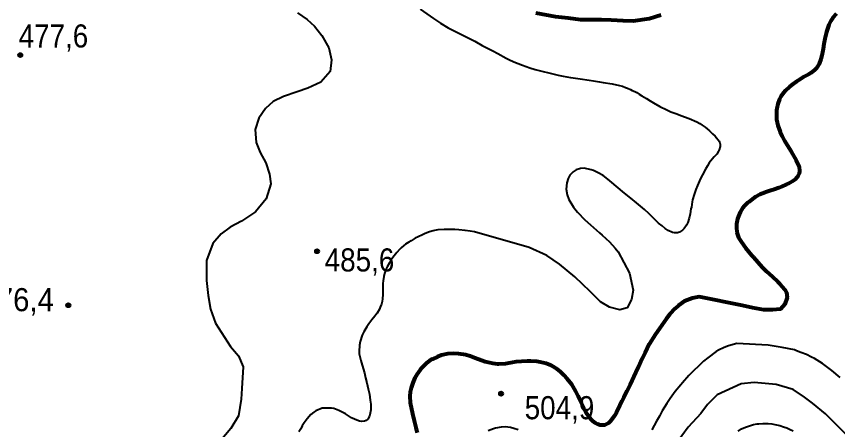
# Model space of a CAD drawing. Header units: metres. Extents: x 552626 to 559174, y 1843804 to 1852371.
# Drawn here: x 557597 to 558202, y 1848916 to 1849219 of the extents above; entities that cross this region are included whole.
import ezdxf

# ---------------------------------------------------------------- set-up
doc = ezdxf.new("R2010")
doc.units = ezdxf.units.M
doc.header["$LTSCALE"] = 6.8
for name, color, linetype, lineweight in [('1', 7, 'Continuous', 25), ('2', 7, 'Continuous', 53), ('5', 7, 'Continuous', 25)]:
    doc.layers.add(name, color=color, linetype=linetype, lineweight=lineweight)

msp = doc.modelspace()

# ---------------------------------------------------------------- hatches: boundary and pattern name
at = {"layer": '5'}
for points in [[(557601.55, 1849190.95, 1), (557598.55, 1849190.95, 1)], [(557820.03, 1849046.68, 1), (557817.03, 1849046.68, 1)], [(557636.93, 1849007, 1), (557633.93, 1849007, 1)], [(557955.42, 1848941.97, 1), (557952.42, 1848941.97, 1)]]:
    msp.add_hatch(color=256, dxfattribs=at).paths.add_polyline_path(points)

# ---------------------------------------------------------------- linework, layer by layer
at = {"layer": '1'}
for points in [[(557894.29, 1849224.76), (557904.31, 1849217.79), (557909.45, 1849214.37), (557915.05, 1849210.9), (557924.42, 1849206.41), (557933.71, 1849201.82), (557934.66, 1849201.29), (557940.07, 1849198.01), (557947.82, 1849194.16), (557951.61, 1849192.13), (557957.57, 1849188.7), (557959.52, 1849187.65), (557963.37, 1849185.9), (557969.66, 1849183.52), (557975, 1849181.58), (557979.07, 1849180.31), (557985.92, 1849178.64), (557987.99, 1849178.14), (557995.96, 1849176.23), (557999.71, 1849175.38), (558005.1, 1849174.54), (558007.05, 1849174.31), (558012.16, 1849173.52), (558018.65, 1849172.63), (558021.91, 1849172), (558026.38, 1849171.23), (558029.17, 1849170.82), (558035.58, 1849169.83), (558036.78, 1849169.69), (558038, 1849169.37), (558041.11, 1849168.54), (558043.18, 1849168.05), (558045.56, 1849167.14), (558046.91, 1849166.56), (558049.29, 1849165.65), (558050.46, 1849165.05), (558052.3, 1849164.08), (558053.85, 1849163.34), (558055.61, 1849162.27), (558057.58, 1849161.03), (558059.33, 1849160.14), (558060.91, 1849159.04), (558063.76, 1849157.27), (558066.01, 1849155.98), (558070.81, 1849153.15), (558075.84, 1849150.63), (558078.91, 1849149.34), (558083.28, 1849147.83), (558086.25, 1849146.62), (558092.45, 1849144.32), (558097.92, 1849141.94), (558100.17, 1849140.64), (558101.96, 1849139.39), (558104.22, 1849137.92), (558105.63, 1849136.8), (558107.36, 1849135.26), (558108.3, 1849134.19), (558109.63, 1849132.97), (558111.38, 1849131.25), (558112.42, 1849130.1), (558113.69, 1849128.6), (558114.33, 1849127.76), (558114.86, 1849126.36), (558115.06, 1849125.38), (558115.17, 1849123.66), (558114.52, 1849121.39), (558113.92, 1849120.23), (558112.61, 1849118.16), (558110.65, 1849116.11), (558109.2, 1849114.48), (558107.14, 1849111.69), (558105.75, 1849109.52), (558104.3, 1849107.08)], [(557804.06, 1849222.12), (557811.33, 1849217.04), (557816.51, 1849212.23), (557822.07, 1849205.28), (557827.21, 1849196.36), (557829.24, 1849187.59), (557828.06, 1849178.84), (557821.23, 1849171.11), (557811.6, 1849166.53), (557803.94, 1849163.85), (557793.9, 1849160.51), (557786.21, 1849156.93), (557780.65, 1849151.66), (557775.68, 1849144.53), (557772.89, 1849136.36), (557773.74, 1849126.69), (557776.65, 1849119.31), (557780.85, 1849111.82), (557783.62, 1849103.39), (557784.58, 1849096.17), (557780.95, 1849085.21), (557773.31, 1849075.59), (557762.89, 1849068.86), (557754.67, 1849064.31), (557747.89, 1849059.55), (557741.9, 1849052.3), (557737.15, 1849039.93), (557737.04, 1849025.25), (557738.32, 1849014.08), (557740.11, 1849004.13), (557743.87, 1848993.76), (557754.83, 1848976.76), (557760.78, 1848969.72), (557764.03, 1848961.61), (557763.15, 1848945.69), (557762.62, 1848938.04), (557760.69, 1848925.73), (557754.94, 1848916.46), (557747.27, 1848907.09)], [(558104.3, 1849107.08), (558102.21, 1849103), (558100.72, 1849100.09), (558098.47, 1849095), (558097.26, 1849092.03), (558096.11, 1849088.52), (558094.85, 1849084.45), (558094.63, 1849083.15), (558093.99, 1849079.24), (558093.67, 1849078.02), (558093.02, 1849074.11), (558092.37, 1849071.03), (558091.28, 1849067.8), (558090.41, 1849065.87), (558088.68, 1849063.48), (558087.46, 1849062.16), (558085.24, 1849060.81), (558083.76, 1849060.18), (558081.48, 1849060.19), (558079.98, 1849060.57), (558076.99, 1849061.96), (558074.72, 1849063.43), (558072.49, 1849065.37), (558069.88, 1849067.44), (558065.68, 1849071.43), (558062.78, 1849074.38), (558059.53, 1849077.29), (558053.56, 1849082.36), (558049.42, 1849085.81), (558043.42, 1849090.41), (558041.49, 1849092.11), (558032.59, 1849099.66), (558029, 1849102.35), (558025.39, 1849104.4), (558021.92, 1849106.01), (558020.21, 1849106.55), (558014.96, 1849107.77), (558012.42, 1849107.66), (558009.18, 1849106.47), (558007.04, 1849105.22), (558004.58, 1849102.75), (558003.41, 1849100.24), (558002.22, 1849097.09), (558001.84, 1849092.48), (558002.59, 1849088.28), (558003.91, 1849084.78), (558007.21, 1849079.04), (558010.19, 1849075.37), (558015.58, 1849069.78), (558019.74, 1849066.15), (558026.25, 1849060.33), (558028.38, 1849058.48), (558033.68, 1849053.61), (558037.86, 1849048.98), (558040, 1849046.3), (558048.51, 1849030.58), (558051.2, 1849018.04), (558049.85, 1849011.32), (558046.72, 1849005.05), (558041.35, 1849003.71), (558033.74, 1849005.5), (558027.02, 1849009.53), (558019.41, 1849017.14), (558008.22, 1849027.89), (557997.03, 1849037.3), (557987.63, 1849043.57), (557974.65, 1849049.39), (557934.37, 1849060.92), (557931.2, 1849061.46), (557927.41, 1849061.85), (557922.87, 1849062.52), (557919.84, 1849062.62), (557914.9, 1849062.79), (557911.97, 1849062.82), (557907.45, 1849062.48), (557905.05, 1849061.93), (557903.99, 1849061.62), (557901.14, 1849060.93), (557898.08, 1849059.76), (557896.19, 1849058.81), (557892.79, 1849057.42), (557890.71, 1849056.45), (557887.83, 1849054.48), (557886.03, 1849053.45), (557883.57, 1849051.8), (557882.32, 1849050.83), (557880.4, 1849049.24), (557879.18, 1849047.92), (557877.15, 1849045.77), (557875.13, 1849043.44), (557872.76, 1849040.24), (557871.71, 1849038.3), (557870.14, 1849035.29), (557869.18, 1849033.26), (557868.15, 1849030.31), (557867.76, 1849028.17), (557867.21, 1849025), (557866.9, 1849022.96), (557866.83, 1849020.4), (557866.84, 1849017.11), (557866.83, 1849014.83)], [(557866.83, 1849014.83), (557866.74, 1849011.62), (557866.33, 1849009.66), (557865.81, 1849007.78), (557865.06, 1849005.59), (557864.5, 1849004.07), (557862.65, 1849001.12), (557861.7, 1848999.91), (557860.98, 1848999.01), (557858.93, 1848996.22), (557856.61, 1848993.3), (557855.04, 1848991.11), (557852.99, 1848987.5), (557851.74, 1848984.89), (557850.15, 1848980.42), (557849.66, 1848977.54), (557849.46, 1848972.95), (557849.57, 1848971.23), (557850.77, 1848966.35), (557851.62, 1848962.89), (557853.36, 1848957.25), (557854.24, 1848953.6), (557855.21, 1848949.88), (557856.17, 1848945.52), (557857.06, 1848941.7), (557857.68, 1848937.11), (557858.01, 1848934.23), (557858.03, 1848930.13), (557857.6, 1848927.52), (557857.2, 1848925.38), (557855.91, 1848923.13), (557854.73, 1848922.26), (557853.51, 1848921.76), (557851.53, 1848921.53), (557849.77, 1848921.79), (557846.52, 1848923.06), (557843.91, 1848924.31), (557839.47, 1848927.18), (557834.44, 1848929.7), (557830.91, 1848931.03), (557829.05, 1848931.36), (557822.3, 1848931.32), (557817.5, 1848929.4), (557816.06, 1848928.41), (557813.98, 1848926.62), (557811.23, 1848923.57), (557808.94, 1848920.48), (557807.62, 1848918.41), (557806.51, 1848916.18), (557805.14, 1848913.83)], [(558203.42, 1848953.86), (558197.46, 1848958.92), (558193.46, 1848961.93), (558190.47, 1848964.14), (558184.57, 1848967.84), (558182.44, 1848968.88), (558178.67, 1848970.73), (558174.56, 1848972.35), (558171.23, 1848973.52), (558169.84, 1848974.14), (558160.89, 1848975.93), (558150.59, 1848977.72), (558127.45, 1848978.81), (558121.25, 1848977.18), (558118.01, 1848975.99), (558114.05, 1848973.89), (558112.16, 1848972.95), (558106.02, 1848968.32), (558102.93, 1848965.86), (558098.74, 1848961.82), (558096.18, 1848959.43), (558092.19, 1848955.23), (558087.51, 1848949.95), (558086.21, 1848948.52), (558082.04, 1848943.48), (558078.34, 1848938.4), (558075.93, 1848934.74), (558072.54, 1848929.24), (558070.41, 1848925.53), (558068.21, 1848921.72), (558064.82, 1848915.4)], [(558213.25, 1848906.47), (558192.6, 1848927.25), (558183.09, 1848935.03), (558177.32, 1848939.38), (558168.84, 1848944.97), (558156.43, 1848948.81), (558140.2, 1848950.17), (558130.53, 1848949.31), (558112.95, 1848941.12), (558105.78, 1848934.12), (558101.04, 1848927.28), (558091.51, 1848917.31), (558082.3, 1848904.55)], [(557966.44, 1848915.42), (557963.31, 1848916.43), (557960.94, 1848917.16), (557956.98, 1848917.53), (557954.07, 1848917.38), (557949.87, 1848916.62), (557948.37, 1848916.17), (557944.43, 1848914.72)], [(558128.33, 1848914.49), (558130.84, 1848916.02), (558133.71, 1848917.35), (558137.42, 1848918.64), (558139.82, 1848919.24), (558142.3, 1848919.66), (558143.74, 1848919.83), (558146.45, 1848919.99), (558150.6, 1848919.93), (558153.08, 1848919.68), (558155.44, 1848919.3), (558159, 1848918.48), (558161.75, 1848917.64), (558164.28, 1848916.73), (558166.63, 1848915.7), (558168.85, 1848914.53)]]:
    msp.add_lwpolyline(points, dxfattribs=at)
at = {"layer": '2'}
for points in [[(558071.48, 1849220.43), (558062.8, 1849217.63), (558051.04, 1849215.9), (558043.81, 1849216.09), (558035.01, 1849216.63), (558027.79, 1849216.82), (558012.46, 1849216.99), (558003.2, 1849218.12), (557994.09, 1849219.13), (557979.63, 1849221.84)], [(558200.74, 1849221.23), (558198.07, 1849218.28), (558196.67, 1849216.11), (558195.26, 1849213.3), (558193.4, 1849208.07), (558192.26, 1849202.92), (558191.57, 1849199.37), (558190.92, 1849195.46), (558189.92, 1849190.69), (558189.15, 1849187.86), (558188.08, 1849184.46), (558186.92, 1849182.59), (558185.83, 1849181), (558184.59, 1849179.86), (558182.16, 1849178.03), (558180.3, 1849176.72), (558176.86, 1849174.86), (558174.4, 1849173.21), (558171.07, 1849171.28), (558168.37, 1849169.32), (558166.09, 1849167.69), (558163.3, 1849165), (558161.86, 1849163.19), (558159.81, 1849160.4), (558158.76, 1849158.46), (558157.59, 1849155.13), (558156.88, 1849151.76), (558156.66, 1849150.46), (558156.58, 1849144.79), (558156.73, 1849143.53), (558157.61, 1849139.07), (558159.3, 1849134.61), (558160.88, 1849131.23), (558162.63, 1849127.87), (558164.45, 1849124.79), (558167.37, 1849120.02), (558171.02, 1849113.68), (558173.28, 1849109.11), (558173.59, 1849105.58), (558173.34, 1849103.82), (558172.68, 1849102.37), (558171.82, 1849101.09), (558170.21, 1849099.26), (558168.67, 1849098.35), (558165.85, 1849096.66), (558163.77, 1849095.69), (558160.47, 1849094.22), (558158.29, 1849093.33), (558154.87, 1849092.12), (558152.49, 1849091.39), (558149.41, 1849090.39), (558146.35, 1849089.22), (558144.35, 1849088.35), (558141.18, 1849086.62), (558140.16, 1849085.95), (558136.46, 1849083.16), (558135.62, 1849082.51), (558133.15, 1849080.22), (558131.71, 1849078.41), (558129.86, 1849075.46), (558128.55, 1849072.57), (558127.96, 1849070.59), (558127.29, 1849066.86), (558127.22, 1849064.3), (558127.47, 1849060.49)], [(558127.47, 1849060.49), (558128.71, 1849056.89), (558129.39, 1849055.7), (558130.85, 1849053.4), (558133.88, 1849049.18), (558138.23, 1849043.93), (558139.68, 1849042.46), (558146.09, 1849035.07), (558149.39, 1849031.8), (558153.37, 1849028.15), (558157.65, 1849024.26), (558159.09, 1849022.78), (558162.67, 1849018.63), (558164.02, 1849016.41), (558164.47, 1849012.66), (558162.68, 1849007.73), (558159.54, 1849004.15), (558153.72, 1849003.7), (558147.01, 1849003.7), (558138.95, 1849005.05), (558131.34, 1849006.84), (558099.69, 1849013.13), (558094.69, 1849012.19), (558088.93, 1849009.89), (558084.54, 1849006.83), (558082.06, 1849004.54), (558078.25, 1849000.36), (558075.7, 1848997.14), (558070.42, 1848989.88), (558067.61, 1848985.72), (558062.99, 1848978.25), (558059.87, 1848972.05), (558057.88, 1848967.9), (558055.12, 1848961.74), (558053.14, 1848957.59), (558048.88, 1848948.52), (558046.6, 1848943.79), (558044.29, 1848939.23), (558042.8, 1848936.33), (558041.43, 1848933.16), (558038.98, 1848928.22), (558037.21, 1848925.37), (558034.52, 1848921.78), (558032.87, 1848920.31), (558030.03, 1848918.8), (558028.02, 1848918.75), (558026.74, 1848918.78), (558024.84, 1848919.48), (558023.47, 1848920.23), (558021.39, 1848921.73), (558019.94, 1848923.2), (558017.91, 1848925.8), (558016.66, 1848927.94), (558015.27, 1848930.52), (558013.11, 1848935.01), (558010.6, 1848940.11), (558008.93, 1848943.57), (558005.89, 1848948.61), (558002.67, 1848952.8), (558000.15, 1848955.61), (557997.6, 1848957.97), (557995.19, 1848959.88), (557990.68, 1848962.65), (557989.51, 1848963.24), (557987.23, 1848964.08), (557982.82, 1848965.12), (557980.21, 1848965.55), (557975.89, 1848965.88), (557973.14, 1848965.93), (557968.88, 1848965.71), (557965.09, 1848965.28), (557962.31, 1848964.87), (557958.47, 1848964.15), (557957.21, 1848964.01), (557952.4, 1848963.73), (557951.4, 1848963.71), (557947.98, 1848964.13), (557945.73, 1848964.61), (557942.16, 1848965.47), (557939.6, 1848966.37), (557934.92, 1848968.11), (557931.29, 1848969.52), (557927.91, 1848970.41), (557922.6, 1848971.35), (557918.65, 1848971.54), (557914.77, 1848971.18), (557910.04, 1848970.18), (557907.17, 1848969.03), (557903.43, 1848967.42), (557902.23, 1848966.73), (557899.03, 1848964.36), (557895.1, 1848960.44), (557894.3, 1848959.43), (557891.87, 1848955.96), (557890.58, 1848953.71), (557888.91, 1848949.96), (557887.7, 1848946.17), (557887.11, 1848943.36), (557886.84, 1848940.14), (557887.04, 1848935.23), (557888.72, 1848927.03)], [(557888.72, 1848927.03), (557890.01, 1848922.07), (557891.31, 1848917.11), (557891.54, 1848915.95), (557892.11, 1848913.36)]]:
    msp.add_lwpolyline(points, dxfattribs=at)
at = {"layer": '5'}
for centre in [(557600.05, 1849190.95), (557818.53, 1849046.68), (557635.43, 1849007), (557953.92, 1848941.97)]:
    msp.add_circle(centre, 1.5, dxfattribs=at)

# ---------------------------------------------------------------- texts
for s, width, p in [('477,6', 0.9, (557598.87, 1849196.55)), ('485,6', 0.9, (557824.14, 1849031.82)), ('476,4', 0.95, (557570.78, 1849002.6)), ('504,9', 0.9, (557971.31, 1848923.15))]:
    msp.add_text(s, height=17, dxfattribs=dict(at, width=width)).set_placement(p)

doc.saveas('drawing.dxf')
